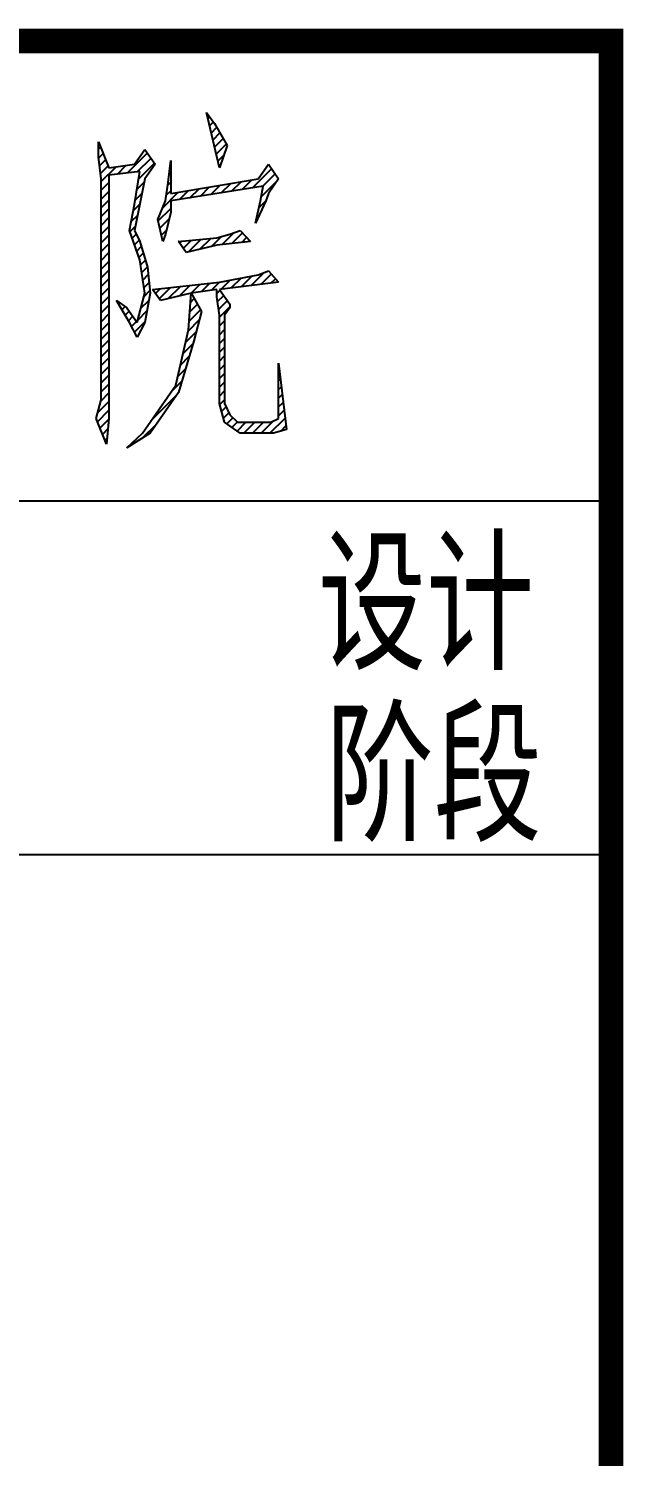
# Model space of a CAD drawing. Extents: x -140 to 0, y 0 to 80.
# Drawn here: x -16.47 to 0.35, y 40 to 80.35 of the extents above; entities that cross this region are included whole.
import ezdxf

# ---------------------------------------------------------------- set-up
doc = ezdxf.new("R2010")
doc.units = 0
doc.header["$MEASUREMENT"] = 0
doc.layers.get('0').update_dxf_attribs({"linetype": 'CONTINUOUS'})
doc.layers.add('TB', color=7, linetype='CONTINUOUS')
doc.styles.add('LZ_FONTS_FS', font='hxm.ttf', dxfattribs={"width": 0.7, "height": 3.5})

msp = doc.modelspace()

# ---------------------------------------------------------------- linework, layer by layer
at = {"color": 7}
for p, q in [((-11.068, 76.416), (-11.432, 77.979)), ((-11.432, 77.979), (-11.214, 77.666)), ((-11.214, 77.666), (-10.851, 77.042)), ((-14.485, 77.145), (-14.194, 76.416)), ((-14.485, 76.728), (-14.485, 77.145)), ((-14.412, 76.103), (-14.485, 76.728)), ((-13.467, 76.521), (-13.176, 76.937)), ((-13.176, 76.937), (-12.886, 76.521)), ((-10.851, 77.042), (-11.068, 76.416)), ((-14.194, 76.416), (-13.467, 76.521)), ((-13.322, 76.312), (-14.194, 76.208)), ((-13.467, 75.375), (-13.322, 76.312)), ((-12.886, 76.521), (-13.176, 76.103)), ((-12.522, 76), (-12.449, 76.624)), ((-12.449, 76.624), (-12.449, 75.687)), ((-11.068, 76.416), (-11.07, 76.416)), ((-9.979, 76.103), (-9.688, 76.521)), ((-9.688, 76.521), (-9.398, 76.103)), ((-14.412, 69.855), (-14.412, 76.103)), ((-14.194, 76.208), (-14.194, 69.334)), ((-13.176, 76.103), (-13.467, 74.645)), ((-12.595, 75.479), (-12.522, 76)), ((-12.449, 75.687), (-9.979, 76.103)), ((-9.833, 75.895), (-12.449, 75.479)), ((-9.906, 75.479), (-9.833, 75.895)), ((-9.398, 76.103), (-9.688, 75.687)), ((-12.813, 74.958), (-12.595, 75.479)), ((-12.449, 75.479), (-12.449, 75.166)), ((-10.052, 74.854), (-9.906, 75.479)), ((-9.761, 75.479), (-10.052, 74.854)), ((-9.906, 75.479), (-9.907, 75.479)), ((-9.688, 75.687), (-9.761, 75.479)), ((-13.613, 74.645), (-13.467, 75.375)), ((-12.449, 75.166), (-12.595, 74.542)), ((-12.668, 74.333), (-12.813, 74.958)), ((-13.322, 73.812), (-13.613, 74.645)), ((-13.467, 74.645), (-13.322, 74.333)), ((-13.322, 74.333), (-13.103, 73.604)), ((-12.595, 74.542), (-12.668, 74.333)), ((-12.232, 74.333), (-12.233, 74.333)), ((-12.232, 74.333), (-11.141, 74.437)), ((-12.014, 74.021), (-12.232, 74.333)), ((-11.141, 74.437), (-10.778, 74.542)), ((-10.197, 74.333), (-11.141, 74.228)), ((-10.778, 74.542), (-10.487, 74.645)), ((-10.487, 74.645), (-10.197, 74.333)), ((-11.141, 74.228), (-12.014, 74.021)), ((-13.176, 72.875), (-13.322, 73.812)), ((-13.103, 73.604), (-13.031, 72.875)), ((-9.979, 73.395), (-9.688, 73.5)), ((-9.688, 73.5), (-9.398, 73.188)), ((-12.959, 72.979), (-11.068, 73.188)), ((-11.068, 73.188), (-9.979, 73.395)), ((-9.398, 73.188), (-11.068, 72.979)), ((-13.976, 72.667), (-13.685, 72.458)), ((-13.613, 72.042), (-13.976, 72.667)), ((-13.394, 72.042), (-13.176, 72.875)), ((-13.031, 72.875), (-13.176, 72.042)), ((-12.74, 72.667), (-12.959, 72.979)), ((-11.868, 72.875), (-12.74, 72.667)), ((-11.941, 71.833), (-11.868, 72.875)), ((-11.868, 72.875), (-11.87, 72.875)), ((-11.141, 72.979), (-11.868, 72.875)), ((-11.868, 72.875), (-11.578, 72.354)), ((-11.141, 72.77), (-11.141, 72.979)), ((-11.068, 72.249), (-11.141, 72.77)), ((-11.068, 72.979), (-10.778, 72.562)), ((-13.685, 72.458), (-13.394, 72.042)), ((-11.578, 72.354), (-11.795, 71.521)), ((-11.068, 69.75), (-11.068, 72.249)), ((-10.778, 72.458), (-10.924, 72.249)), ((-10.924, 72.249), (-10.924, 69.75)), ((-10.778, 72.562), (-10.778, 72.458)), ((-13.394, 71.625), (-13.613, 72.042)), ((-13.176, 72.042), (-13.394, 71.625)), ((-12.305, 70.271), (-11.941, 71.833)), ((-11.795, 71.521), (-12.232, 70.062)), ((-9.398, 70.895), (-9.179, 69.021)), ((-9.398, 69.334), (-9.398, 70.895)), ((-13.249, 68.916), (-12.305, 70.271)), ((-14.558, 69.334), (-14.412, 69.855)), ((-12.232, 70.062), (-13.031, 68.916)), ((-10.924, 69.229), (-11.068, 69.75)), ((-10.924, 69.75), (-10.778, 69.437)), ((-10.778, 69.437), (-10.56, 69.229)), ((-14.267, 68.604), (-14.558, 69.334)), ((-14.194, 69.334), (-14.267, 68.604)), ((-14.194, 69.334), (-14.195, 69.334)), ((-10.487, 68.916), (-10.924, 69.229)), ((-10.56, 69.229), (-9.616, 69.229)), ((-9.616, 69.229), (-9.398, 69.334)), ((-9.179, 69.021), (-9.543, 68.916)), ((-13.685, 68.5), (-13.249, 68.916)), ((-13.031, 68.916), (-13.685, 68.5)), ((-9.543, 68.916), (-10.487, 68.916))]:
    msp.add_line(p, q, dxfattribs=at)
at = {"color": 0}
for p, q in [((-11.392, 77.808), (-11.346, 77.855)), ((-11.392, 77.808), (-11.346, 77.855)), ((-11.346, 77.608), (-11.244, 77.709)), ((-11.346, 77.608), (-11.244, 77.709)), ((-11.299, 77.407), (-11.15, 77.556)), ((-11.299, 77.407), (-11.15, 77.556)), ((-11.252, 77.206), (-11.059, 77.399)), ((-11.252, 77.206), (-11.059, 77.399)), ((-11.205, 77.005), (-10.968, 77.243)), ((-11.205, 77.005), (-10.968, 77.243)), ((-11.159, 76.805), (-10.877, 77.086)), ((-11.159, 76.805), (-10.877, 77.086)), ((-14.485, 76.944), (-14.427, 77.001)), ((-14.485, 76.944), (-14.427, 77.001)), ((-14.481, 76.699), (-14.357, 76.824)), ((-14.481, 76.699), (-14.357, 76.824)), ((-13.673, 76.27), (-13.107, 76.837)), ((-13.673, 76.27), (-13.107, 76.837)), ((-13.392, 76.304), (-13.005, 76.691)), ((-13.392, 76.304), (-13.005, 76.691)), ((-11.112, 76.604), (-10.945, 76.771)), ((-11.112, 76.604), (-10.945, 76.771)), ((-14.455, 76.478), (-14.286, 76.647)), ((-14.455, 76.478), (-14.286, 76.647)), ((-14.429, 76.256), (-14.216, 76.47)), ((-14.429, 76.256), (-14.216, 76.47)), ((-14.412, 76.027), (-13.994, 76.445)), ((-14.412, 76.027), (-13.994, 76.445)), ((-13.954, 76.237), (-13.704, 76.486)), ((-13.954, 76.237), (-13.704, 76.486)), ((-13.356, 76.092), (-12.903, 76.545)), ((-13.356, 76.092), (-12.903, 76.545)), ((-12.465, 76.488), (-12.449, 76.504)), ((-12.465, 76.488), (-12.449, 76.504)), ((-10.137, 75.846), (-9.596, 76.388)), ((-10.137, 75.846), (-9.596, 76.388)), ((-14.412, 75.779), (-14.194, 75.997)), ((-14.412, 75.779), (-14.194, 75.997)), ((-13.402, 75.799), (-13.196, 76.005)), ((-13.402, 75.799), (-13.196, 76.005)), ((-12.533, 75.926), (-12.449, 76.009)), ((-12.533, 75.926), (-12.449, 76.009)), ((-12.498, 76.208), (-12.449, 76.256)), ((-12.498, 76.208), (-12.449, 76.256)), ((-11.608, 75.612), (-11.348, 75.873)), ((-11.608, 75.612), (-11.348, 75.873)), ((-11.314, 75.659), (-11.05, 75.923)), ((-11.314, 75.659), (-11.05, 75.923)), ((-11.02, 75.706), (-10.753, 75.973)), ((-11.02, 75.706), (-10.753, 75.973)), ((-10.725, 75.753), (-10.455, 76.023)), ((-10.725, 75.753), (-10.455, 76.023)), ((-10.431, 75.8), (-10.158, 76.073)), ((-10.431, 75.8), (-10.158, 76.073)), ((-9.884, 75.604), (-9.428, 76.061)), ((-9.884, 75.604), (-9.428, 76.061)), ((-9.843, 75.893), (-9.494, 76.242)), ((-9.843, 75.893), (-9.494, 76.242)), ((-14.412, 75.532), (-14.194, 75.749)), ((-14.412, 75.532), (-14.194, 75.749)), ((-14.412, 75.284), (-14.194, 75.502)), ((-14.412, 75.284), (-14.194, 75.502)), ((-13.447, 75.507), (-13.258, 75.696)), ((-13.447, 75.507), (-13.258, 75.696)), ((-12.675, 75.288), (-12.241, 75.723)), ((-12.675, 75.288), (-12.241, 75.723)), ((-12.573, 75.638), (-12.449, 75.761)), ((-12.573, 75.638), (-12.449, 75.761)), ((-12.197, 75.519), (-11.943, 75.773)), ((-12.197, 75.519), (-11.943, 75.773)), ((-11.903, 75.566), (-11.646, 75.823)), ((-11.903, 75.566), (-11.646, 75.823)), ((-9.95, 75.291), (-9.761, 75.48)), ((-9.95, 75.291), (-9.761, 75.48)), ((-14.412, 75.037), (-14.194, 75.254)), ((-14.412, 75.037), (-14.194, 75.254)), ((-13.563, 74.895), (-13.381, 75.077)), ((-13.563, 74.895), (-13.381, 75.077)), ((-13.501, 75.205), (-13.319, 75.386)), ((-13.501, 75.205), (-13.319, 75.386)), ((-12.803, 74.913), (-12.449, 75.266)), ((-12.803, 74.913), (-12.449, 75.266)), ((-14.412, 74.789), (-14.194, 75.007)), ((-14.412, 74.789), (-14.194, 75.007)), ((-14.412, 74.542), (-14.194, 74.759)), ((-14.412, 74.542), (-14.194, 74.759)), ((-13.601, 74.61), (-13.443, 74.768)), ((-13.601, 74.61), (-13.443, 74.768)), ((-12.756, 74.712), (-12.494, 74.974)), ((-12.756, 74.712), (-12.494, 74.974)), ((-12.71, 74.511), (-12.57, 74.651)), ((-12.71, 74.511), (-12.57, 74.651)), ((-10.025, 74.968), (-9.976, 75.017)), ((-10.025, 74.968), (-9.976, 75.017)), ((-14.412, 74.294), (-14.194, 74.512)), ((-14.412, 74.294), (-14.194, 74.512)), ((-14.412, 74.047), (-14.194, 74.264)), ((-14.412, 74.047), (-14.194, 74.264)), ((-13.537, 74.427), (-13.42, 74.544)), ((-13.537, 74.427), (-13.42, 74.544)), ((-13.473, 74.243), (-13.341, 74.374)), ((-13.473, 74.243), (-13.341, 74.374)), ((-12.196, 74.282), (-12.136, 74.342)), ((-12.196, 74.282), (-12.136, 74.342)), ((-12.095, 74.136), (-11.863, 74.368)), ((-12.095, 74.136), (-11.863, 74.368)), ((-11.946, 74.037), (-11.589, 74.394)), ((-11.946, 74.037), (-11.589, 74.394)), ((-11.622, 74.114), (-11.316, 74.42)), ((-11.622, 74.114), (-11.316, 74.42)), ((-11.297, 74.191), (-11.015, 74.473)), ((-11.297, 74.191), (-11.015, 74.473)), ((-10.997, 74.244), (-10.655, 74.585)), ((-10.997, 74.244), (-10.655, 74.585)), ((-10.718, 74.275), (-10.42, 74.573)), ((-10.718, 74.275), (-10.42, 74.573)), ((-10.44, 74.306), (-10.301, 74.445)), ((-10.44, 74.306), (-10.301, 74.445)), ((-14.412, 73.799), (-14.194, 74.017)), ((-14.412, 73.799), (-14.194, 74.017)), ((-13.409, 74.06), (-13.279, 74.189)), ((-13.409, 74.06), (-13.279, 74.189)), ((-13.345, 73.876), (-13.222, 73.999)), ((-13.345, 73.876), (-13.222, 73.999)), ((-14.412, 73.552), (-14.194, 73.769)), ((-14.412, 73.552), (-14.194, 73.769)), ((-14.412, 73.304), (-14.194, 73.522)), ((-14.412, 73.304), (-14.194, 73.522)), ((-13.301, 73.673), (-13.165, 73.808)), ((-13.301, 73.673), (-13.165, 73.808)), ((-13.267, 73.459), (-13.108, 73.618)), ((-13.267, 73.459), (-13.108, 73.618)), ((-10.17, 73.091), (-9.802, 73.459)), ((-10.17, 73.091), (-9.802, 73.459)), ((-14.412, 73.057), (-14.194, 73.274)), ((-14.412, 73.057), (-14.194, 73.274)), ((-13.234, 73.244), (-13.083, 73.396)), ((-13.234, 73.244), (-13.083, 73.396)), ((-13.201, 73.03), (-13.06, 73.171)), ((-13.201, 73.03), (-13.06, 73.171)), ((-12.774, 72.715), (-12.454, 73.035)), ((-12.774, 72.715), (-12.454, 73.035)), ((-12.522, 72.719), (-12.176, 73.065)), ((-12.522, 72.719), (-12.176, 73.065)), ((-12.197, 72.797), (-11.897, 73.096)), ((-12.197, 72.797), (-11.897, 73.096)), ((-11.871, 72.875), (-11.619, 73.127)), ((-11.871, 72.875), (-11.619, 73.127)), ((-11.582, 72.916), (-11.341, 73.158)), ((-11.582, 72.916), (-11.341, 73.158)), ((-11.294, 72.957), (-11.062, 73.189)), ((-11.294, 72.957), (-11.062, 73.189)), ((-11.018, 72.985), (-10.757, 73.247)), ((-11.018, 72.985), (-10.757, 73.247)), ((-10.735, 73.021), (-10.451, 73.305)), ((-10.735, 73.021), (-10.451, 73.305)), ((-10.453, 73.056), (-10.145, 73.363)), ((-10.453, 73.056), (-10.145, 73.363)), ((-9.887, 73.127), (-9.604, 73.409)), ((-9.887, 73.127), (-9.604, 73.409)), ((-9.604, 73.162), (-9.485, 73.281)), ((-9.604, 73.162), (-9.485, 73.281)), ((-14.412, 72.809), (-14.194, 73.027)), ((-14.412, 72.809), (-14.194, 73.027)), ((-14.412, 72.562), (-14.194, 72.779)), ((-14.412, 72.562), (-14.194, 72.779)), ((-13.288, 72.448), (-13.067, 72.669)), ((-13.288, 72.448), (-13.067, 72.669)), ((-13.201, 72.783), (-13.038, 72.946)), ((-13.201, 72.783), (-13.038, 72.946)), ((-12.876, 72.86), (-12.732, 73.004)), ((-12.876, 72.86), (-12.732, 73.004)), ((-11.887, 72.612), (-11.781, 72.718)), ((-11.887, 72.612), (-11.781, 72.718)), ((-11.141, 72.862), (-11.05, 72.953)), ((-11.141, 72.862), (-11.05, 72.953)), ((-11.122, 72.634), (-10.949, 72.807)), ((-11.122, 72.634), (-10.949, 72.807)), ((-11.092, 72.417), (-10.847, 72.661)), ((-11.092, 72.417), (-10.847, 72.661)), ((-14.412, 72.314), (-14.194, 72.532)), ((-14.412, 72.314), (-14.194, 72.532)), ((-14.412, 72.067), (-14.194, 72.284)), ((-14.412, 72.067), (-14.194, 72.284)), ((-13.916, 72.563), (-13.88, 72.598)), ((-13.916, 72.563), (-13.88, 72.598)), ((-13.825, 72.406), (-13.736, 72.495)), ((-13.825, 72.406), (-13.736, 72.495)), ((-13.734, 72.25), (-13.619, 72.364)), ((-13.734, 72.25), (-13.619, 72.364)), ((-13.376, 72.113), (-13.119, 72.369)), ((-13.376, 72.113), (-13.119, 72.369)), ((-11.924, 72.079), (-11.603, 72.4)), ((-11.924, 72.079), (-11.603, 72.4)), ((-11.905, 72.346), (-11.692, 72.559)), ((-11.905, 72.346), (-11.692, 72.559)), ((-11.068, 72.193), (-10.778, 72.483)), ((-11.068, 72.193), (-10.778, 72.483)), ((-14.412, 71.819), (-14.194, 72.037)), ((-14.412, 71.819), (-14.194, 72.037)), ((-13.643, 72.093), (-13.517, 72.219)), ((-13.643, 72.093), (-13.517, 72.219)), ((-13.556, 71.933), (-13.416, 72.073)), ((-13.556, 71.933), (-13.416, 72.073)), ((-13.47, 71.77), (-13.172, 72.069)), ((-13.47, 71.77), (-13.172, 72.069)), ((-11.947, 71.809), (-11.64, 72.116)), ((-11.947, 71.809), (-11.64, 72.116)), ((-11.068, 71.945), (-10.924, 72.09)), ((-11.068, 71.945), (-10.924, 72.09)), ((-11.068, 71.698), (-10.924, 71.842)), ((-11.068, 71.698), (-10.924, 71.842)), ((-14.412, 71.572), (-14.194, 71.789)), ((-14.412, 71.572), (-14.194, 71.789)), ((-14.412, 71.324), (-14.194, 71.542)), ((-14.412, 71.324), (-14.194, 71.542)), ((-12.097, 71.164), (-11.819, 71.442)), ((-12.097, 71.164), (-11.819, 71.442)), ((-12.022, 71.487), (-11.727, 71.781)), ((-12.022, 71.487), (-11.727, 71.781)), ((-11.068, 71.45), (-10.924, 71.595)), ((-11.068, 71.45), (-10.924, 71.595)), ((-14.412, 71.077), (-14.194, 71.294)), ((-14.412, 71.077), (-14.194, 71.294)), ((-14.412, 70.829), (-14.194, 71.047)), ((-14.412, 70.829), (-14.194, 71.047)), ((-12.172, 70.842), (-11.925, 71.089)), ((-12.172, 70.842), (-11.925, 71.089)), ((-11.068, 71.203), (-10.924, 71.347)), ((-11.068, 71.203), (-10.924, 71.347)), ((-11.068, 70.955), (-10.924, 71.1)), ((-11.068, 70.955), (-10.924, 71.1)), ((-14.412, 70.582), (-14.194, 70.799)), ((-14.412, 70.582), (-14.194, 70.799)), ((-12.247, 70.519), (-12.03, 70.736)), ((-12.247, 70.519), (-12.03, 70.736)), ((-11.068, 70.708), (-10.924, 70.852)), ((-11.068, 70.708), (-10.924, 70.852)), ((-9.398, 70.646), (-9.372, 70.672)), ((-9.398, 70.646), (-9.372, 70.672)), ((-14.412, 70.334), (-14.194, 70.552)), ((-14.412, 70.334), (-14.194, 70.552)), ((-14.412, 70.087), (-14.194, 70.304)), ((-14.412, 70.087), (-14.194, 70.304)), ((-12.436, 70.083), (-12.136, 70.383)), ((-12.436, 70.083), (-12.136, 70.383)), ((-11.068, 70.46), (-10.924, 70.605)), ((-11.068, 70.46), (-10.924, 70.605)), ((-11.068, 70.213), (-10.924, 70.357)), ((-11.068, 70.213), (-10.924, 70.357)), ((-9.398, 70.398), (-9.346, 70.45)), ((-9.398, 70.398), (-9.346, 70.45)), ((-9.398, 70.151), (-9.32, 70.229)), ((-9.398, 70.151), (-9.32, 70.229)), ((-14.514, 69.49), (-14.194, 69.809)), ((-14.514, 69.49), (-14.194, 69.809)), ((-14.418, 69.833), (-14.194, 70.057)), ((-14.418, 69.833), (-14.194, 70.057)), ((-13.006, 69.265), (-12.284, 69.987)), ((-13.006, 69.265), (-12.284, 69.987)), ((-11.068, 69.965), (-10.924, 70.11)), ((-11.068, 69.965), (-10.924, 70.11)), ((-11.061, 69.725), (-10.924, 69.862)), ((-11.061, 69.725), (-10.924, 69.862)), ((-9.398, 69.903), (-9.294, 70.007)), ((-9.398, 69.903), (-9.294, 70.007)), ((-14.519, 69.237), (-14.194, 69.562)), ((-14.519, 69.237), (-14.194, 69.562)), ((-11.008, 69.531), (-10.881, 69.658)), ((-11.008, 69.531), (-10.881, 69.658)), ((-10.954, 69.337), (-10.802, 69.489)), ((-10.954, 69.337), (-10.802, 69.489)), ((-9.398, 69.656), (-9.268, 69.785)), ((-9.398, 69.656), (-9.268, 69.785)), ((-9.398, 69.408), (-9.242, 69.564)), ((-9.398, 69.408), (-9.242, 69.564)), ((-14.449, 69.06), (-14.196, 69.312)), ((-14.449, 69.06), (-14.196, 69.312)), ((-14.378, 68.883), (-14.224, 69.037)), ((-14.378, 68.883), (-14.224, 69.037)), ((-13.241, 68.782), (-12.854, 69.17)), ((-13.241, 68.782), (-12.854, 69.17)), ((-10.86, 69.183), (-10.69, 69.353)), ((-10.86, 69.183), (-10.69, 69.353)), ((-10.716, 69.08), (-10.564, 69.232)), ((-10.716, 69.08), (-10.564, 69.232)), ((-10.572, 68.977), (-10.32, 69.229)), ((-10.572, 68.977), (-10.32, 69.229)), ((-10.385, 68.916), (-10.073, 69.229)), ((-10.385, 68.916), (-10.073, 69.229)), ((-10.137, 68.916), (-9.825, 69.229)), ((-10.137, 68.916), (-9.825, 69.229)), ((-9.89, 68.916), (-9.542, 69.264)), ((-9.89, 68.916), (-9.542, 69.264)), ((-9.642, 68.916), (-9.217, 69.342)), ((-9.642, 68.916), (-9.217, 69.342)), ((-9.335, 68.976), (-9.191, 69.121)), ((-9.335, 68.976), (-9.191, 69.121)), ((-14.308, 68.706), (-14.251, 68.762)), ((-14.308, 68.706), (-14.251, 68.762))]:
    msp.add_line(p, q, dxfattribs=at)
at = {"layer": 'TB'}
for p, q in [((-140, 67), (0, 67)), ((0, 57), (-140, 57)), ((0, 57), (-45, 57))]:
    msp.add_line(p, q, dxfattribs=at)
msp.add_lwpolyline([(0, 80, 0.7, 0.7, 0), (-140, 80, 0.7, 0.7, 0), (-140, 0, 0.7, 0.7, 0), (0, 0, 0.7, 0.7, 0)], format="xyseb", close=True, dxfattribs=at)

# ---------------------------------------------------------------- texts
at = {"layer": 'TB', "style": 'LZ_FONTS_FS', "width": 0.7}
for s, p in [('设计', (-8.282, 62.575)), ('阶段', (-8.067, 57.731))]:
    msp.add_text(s, height=3.2, dxfattribs=at).set_placement(p)

doc.saveas('drawing.dxf')
